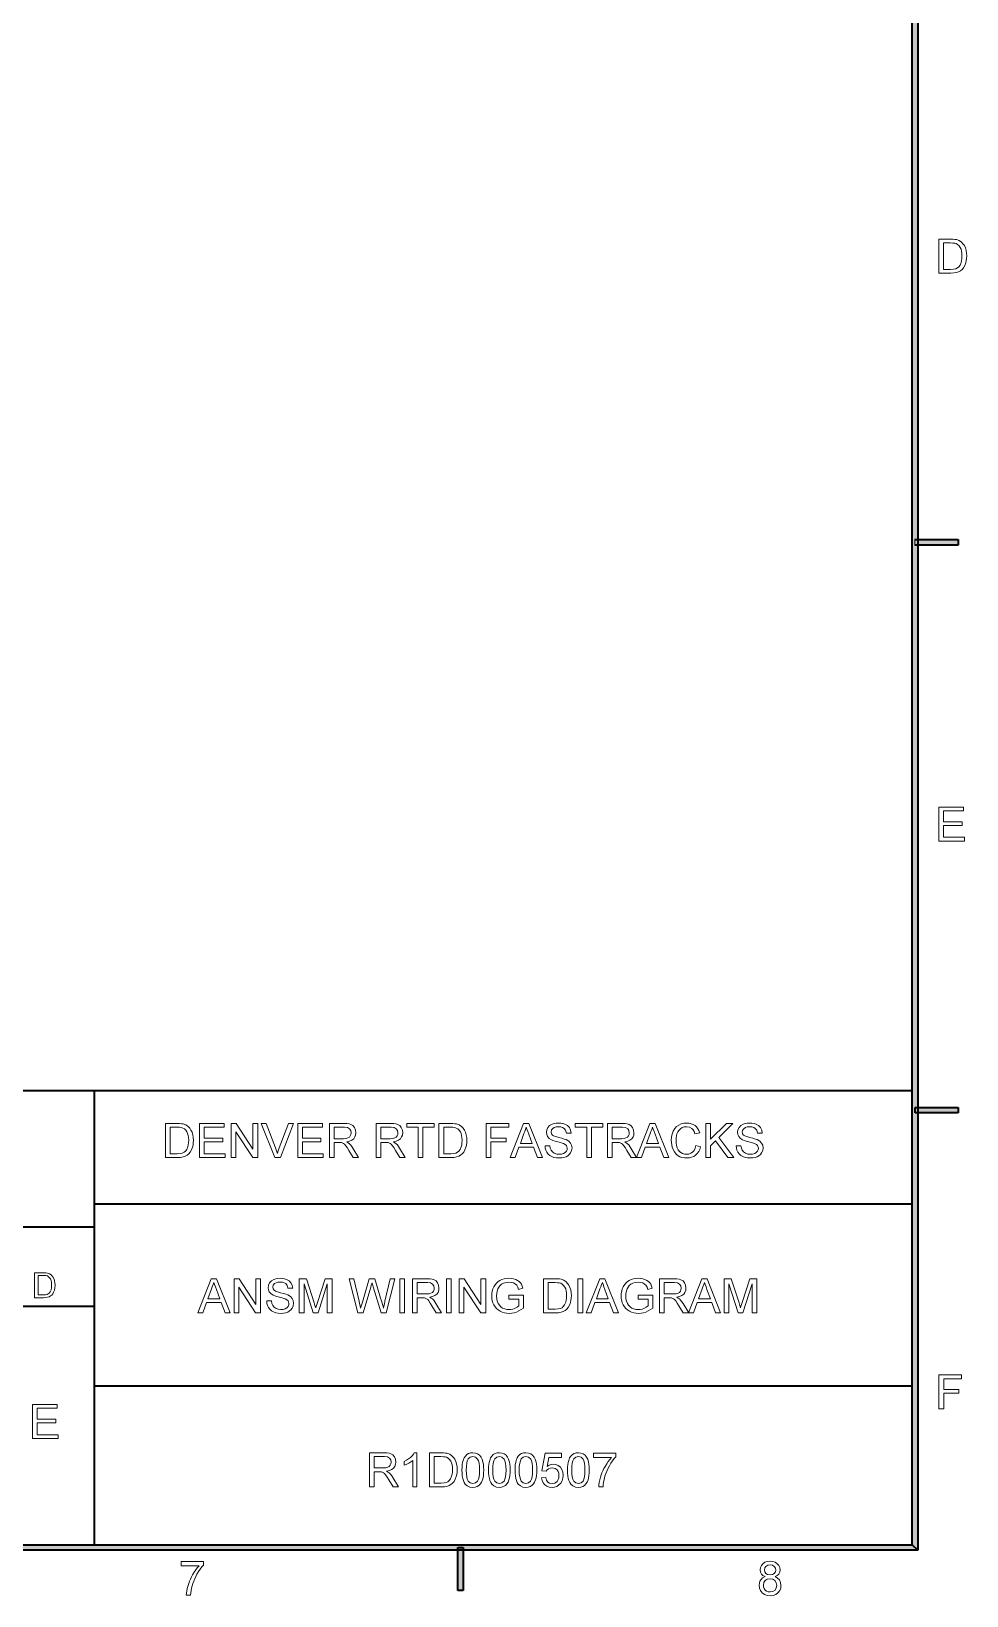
# Model space of a CAD drawing. Extents: x 23 to 417, y 3 to 294.
# Drawn here: x 332.2 to 414.6, y 5.8 to 143.5 of the extents above; entities that cross this region are included whole.
import ezdxf

# ---------------------------------------------------------------- set-up
doc = ezdxf.new("R2010")
doc.units = 0

msp = doc.modelspace()

# ---------------------------------------------------------------- linework, layer by layer
at = {"color": 7, "lineweight": 35}
for p, q in [((409.76, 10.24), (409.76, 286.76)), ((410.24, 287.24), (410.24, 9.76)), ((30.24, 50.24), (409.76, 50.24)), ((337.76, 10.24), (337.76, 50.24)), ((337.76, 40.24), (409.76, 40.24)), ((250.76, 38.24), (337.76, 38.24)), ((250.76, 31.24), (337.76, 31.24)), ((337.76, 24.24), (409.76, 24.24)), ((410.24, 9.76), (29.76, 9.76)), ((30.24, 10.24), (409.76, 10.24))]:
    msp.add_line(p, q, dxfattribs=at)
at = {"color": 7, "lineweight": 35, "ltscale": 0.095}
for p, q in [((410, 98.74), (413.8, 98.74)), ((413.8, 98.26), (410, 98.26)), ((410.01, 48.74), (413.81, 48.74)), ((413.81, 48.26), (410.01, 48.26)), ((369.76, 6.2), (369.76, 10)), ((370.24, 10), (370.24, 6.2))]:
    msp.add_line(p, q, dxfattribs=at)
at = {"color": 7, "lineweight": 13, "ltscale": 0.011875}
msp.add_line((410, 98.26), (410, 98.74), dxfattribs=at)
at = {"color": 7, "lineweight": 35, "ltscale": 0.011875}
for p, q in [((413.8, 98.74), (413.8, 98.26)), ((410.01, 48.26), (410.01, 48.74)), ((413.81, 48.74), (413.81, 48.26))]:
    msp.add_line(p, q, dxfattribs=at)
at = {"color": 7, "lineweight": 35, "ltscale": 0.011874}
for p, q in [((369.76, 10), (370.24, 10)), ((370.24, 6.2), (369.76, 6.2))]:
    msp.add_line(p, q, dxfattribs=at)
at = {"color": 7, "lineweight": 35, "ltscale": 0.016793}
for p, q in [((410.24, 9.76), (409.76, 10.24)), ((409.76, 10.24), (410.24, 9.76))]:
    msp.add_line(p, q, dxfattribs=at)
at = {"color": 7, "lineweight": 13}
for points in [[(412.1, 122.19), (412.1, 125.19), (413.12, 125.19), (413.34, 125.19), (413.51, 125.17), (413.65, 125.15), (413.89, 125.07), (414.09, 124.93), (414.23, 124.79), (414.35, 124.62), (414.44, 124.42), (414.51, 124.2), (414.54, 123.97), (414.56, 123.71), (414.55, 123.49), (414.52, 123.29), (414.48, 123.1), (414.39, 122.86), (414.28, 122.67), (414.15, 122.51), (414, 122.39), (413.84, 122.31), (413.65, 122.24), (413.43, 122.21), (413.17, 122.19)], [(412.52, 122.53), (413.14, 122.53), (413.39, 122.54), (413.59, 122.58), (413.74, 122.65), (413.85, 122.74), (413.97, 122.91), (414.06, 123.13), (414.11, 123.3), (414.13, 123.5), (414.14, 123.72), (414.13, 123.94), (414.1, 124.14), (414.06, 124.31), (413.99, 124.45), (413.88, 124.6), (413.76, 124.72), (413.63, 124.8), (413.5, 124.83), (413.34, 124.85), (413.13, 124.86), (412.52, 124.86)], [(412.1, 72.19), (412.1, 75.19), (414.27, 75.19), (414.27, 74.86), (412.52, 74.86), (412.52, 73.9), (414.15, 73.9), (414.15, 73.57), (412.52, 73.57), (412.52, 72.53), (414.35, 72.53), (414.35, 72.19)], [(344.01, 44.33), (344.01, 47.33), (345.04, 47.33), (345.25, 47.32), (345.43, 47.31), (345.57, 47.29), (345.8, 47.2), (346, 47.07), (346.15, 46.92), (346.26, 46.75), (346.36, 46.56), (346.42, 46.34), (346.46, 46.1), (346.47, 45.84), (346.46, 45.63), (346.44, 45.42), (346.39, 45.24), (346.3, 45), (346.19, 44.8), (346.06, 44.65), (345.92, 44.53), (345.76, 44.44), (345.56, 44.38), (345.34, 44.34), (345.09, 44.33)], [(344.43, 44.66), (345.05, 44.66), (345.31, 44.68), (345.5, 44.72), (345.65, 44.79), (345.77, 44.88), (345.89, 45.04), (345.98, 45.26), (346.02, 45.44), (346.05, 45.63), (346.06, 45.85), (346.05, 46.08), (346.02, 46.27), (345.97, 46.44), (345.91, 46.59), (345.8, 46.74), (345.68, 46.86), (345.54, 46.93), (345.42, 46.97), (345.25, 46.99), (345.04, 46.99), (344.43, 46.99)], [(347.01, 44.33), (347.01, 47.33), (349.18, 47.33), (349.18, 46.99), (347.43, 46.99), (347.43, 46.04), (349.06, 46.04), (349.06, 45.7), (347.43, 45.7), (347.43, 44.66), (349.26, 44.66), (349.26, 44.33)], [(349.81, 44.33), (349.81, 47.33), (350.25, 47.33), (351.72, 45.06), (351.72, 47.33), (352.14, 47.33), (352.14, 44.33), (351.7, 44.33), (350.22, 46.59), (350.22, 44.33)], [(353.65, 44.33), (352.44, 47.33), (352.89, 47.33), (353.7, 45.17), (353.77, 45), (353.82, 44.84), (353.87, 44.68), (353.92, 44.84), (353.97, 45.01), (354.03, 45.17), (354.85, 47.33), (355.29, 47.33), (354.13, 44.33)], [(355.66, 44.33), (355.66, 47.33), (357.83, 47.33), (357.83, 46.99), (356.08, 46.99), (356.08, 46.04), (357.7, 46.04), (357.7, 45.7), (356.08, 45.7), (356.08, 44.66), (357.91, 44.66), (357.91, 44.33)], [(358.45, 44.33), (358.45, 47.33), (359.76, 47.33), (360, 47.32), (360.19, 47.29), (360.34, 47.25), (360.52, 47.14), (360.66, 46.96), (360.75, 46.75), (360.78, 46.51), (360.76, 46.31), (360.7, 46.14), (360.59, 45.98), (360.43, 45.85), (360.23, 45.76), (359.97, 45.7), (360.11, 45.63), (360.21, 45.55), (360.32, 45.44), (360.42, 45.3), (360.52, 45.15), (361.02, 44.33), (360.54, 44.33), (360.16, 44.96), (360.01, 45.2), (359.89, 45.37), (359.78, 45.5), (359.69, 45.57), (359.52, 45.65), (359.31, 45.66), (358.87, 45.66), (358.87, 44.33)], [(358.87, 45.99), (359.68, 45.99), (359.91, 46.01), (360.08, 46.05), (360.21, 46.13), (360.29, 46.23), (360.35, 46.36), (360.37, 46.5), (360.33, 46.7), (360.22, 46.86), (360.04, 46.96), (359.78, 46.99), (358.87, 46.99)], [(362.56, 44.33), (362.56, 47.33), (363.87, 47.33), (364.11, 47.32), (364.3, 47.29), (364.46, 47.25), (364.64, 47.14), (364.78, 46.96), (364.87, 46.75), (364.9, 46.51), (364.87, 46.31), (364.81, 46.14), (364.7, 45.98), (364.54, 45.85), (364.34, 45.76), (364.09, 45.7), (364.22, 45.63), (364.32, 45.55), (364.43, 45.44), (364.53, 45.3), (364.63, 45.15), (365.13, 44.33), (364.65, 44.33), (364.27, 44.96), (364.12, 45.2), (364, 45.37), (363.9, 45.5), (363.8, 45.57), (363.63, 45.65), (363.42, 45.66), (362.98, 45.66), (362.98, 44.33)], [(362.98, 45.99), (363.8, 45.99), (364.03, 46.01), (364.2, 46.05), (364.32, 46.13), (364.41, 46.23), (364.46, 46.36), (364.48, 46.5), (364.44, 46.7), (364.34, 46.86), (364.15, 46.96), (363.89, 46.99), (362.98, 46.99)], [(366.26, 44.33), (366.26, 46.99), (365.26, 46.99), (365.26, 47.33), (367.67, 47.33), (367.67, 46.99), (366.67, 46.99), (366.67, 44.33)], [(368.09, 44.33), (368.09, 47.33), (369.11, 47.33), (369.33, 47.32), (369.5, 47.31), (369.64, 47.29), (369.88, 47.2), (370.08, 47.07), (370.22, 46.92), (370.34, 46.75), (370.43, 46.56), (370.5, 46.34), (370.54, 46.1), (370.55, 45.84), (370.54, 45.63), (370.51, 45.42), (370.47, 45.24), (370.38, 45), (370.27, 44.8), (370.14, 44.65), (370, 44.53), (369.83, 44.44), (369.64, 44.38), (369.42, 44.34), (369.16, 44.33)], [(368.51, 44.66), (369.13, 44.66), (369.39, 44.68), (369.58, 44.72), (369.73, 44.79), (369.84, 44.88), (369.96, 45.04), (370.06, 45.26), (370.1, 45.44), (370.12, 45.63), (370.13, 45.85), (370.12, 46.08), (370.09, 46.27), (370.05, 46.44), (369.98, 46.59), (369.88, 46.74), (369.75, 46.86), (369.62, 46.93), (369.49, 46.97), (369.33, 46.99), (369.12, 46.99), (368.51, 46.99)], [(372.26, 44.33), (372.26, 47.33), (374.26, 47.33), (374.26, 46.99), (372.67, 46.99), (372.67, 46.04), (374.01, 46.04), (374.01, 45.7), (372.67, 45.7), (372.67, 44.33)], [(374.36, 44.33), (375.55, 47.33), (376.01, 47.33), (377.2, 44.33), (376.76, 44.33), (376.42, 45.24), (375.14, 45.24), (374.8, 44.33)], [(375.26, 45.58), (376.3, 45.58), (376, 46.39), (375.91, 46.62), (375.84, 46.83), (375.78, 46.99), (375.71, 46.81), (375.64, 46.63), (375.57, 46.44)], [(377.43, 45.37), (377.85, 45.37), (377.89, 45.15), (377.96, 44.97), (378.08, 44.83), (378.25, 44.72), (378.46, 44.64), (378.69, 44.62), (378.89, 44.64), (379.06, 44.69), (379.21, 44.78), (379.31, 44.89), (379.37, 45.02), (379.39, 45.15), (379.31, 45.39), (379.21, 45.48), (379.06, 45.56), (378.95, 45.6), (378.78, 45.65), (378.56, 45.71), (378.32, 45.77), (378.13, 45.84), (378, 45.9), (377.8, 46.02), (377.66, 46.17), (377.58, 46.35), (377.56, 46.55), (377.59, 46.77), (377.68, 46.97), (377.84, 47.14), (378.06, 47.27), (378.23, 47.32), (378.41, 47.36), (378.6, 47.37), (378.82, 47.36), (379.01, 47.32), (379.19, 47.26), (379.41, 47.14), (379.58, 46.96), (379.68, 46.74), (379.72, 46.49), (379.31, 46.49), (379.24, 46.73), (379.11, 46.9), (378.98, 46.98), (378.82, 47.02), (378.62, 47.04), (378.41, 47.02), (378.25, 46.98), (378.13, 46.9), (378.01, 46.76), (377.97, 46.58), (378, 46.43), (378.08, 46.31), (378.19, 46.24), (378.38, 46.17), (378.64, 46.1), (378.92, 46.03), (379.13, 45.96), (379.28, 45.91), (379.52, 45.77), (379.68, 45.6), (379.77, 45.41), (379.81, 45.18), (379.77, 44.95), (379.67, 44.73), (379.57, 44.6), (379.43, 44.49), (379.28, 44.4), (379.1, 44.34), (378.91, 44.3), (378.7, 44.29), (378.45, 44.3), (378.22, 44.34), (378.02, 44.41), (377.85, 44.51), (377.71, 44.64), (377.59, 44.79), (377.51, 44.97), (377.45, 45.16)], [(381.1, 44.33), (381.1, 46.99), (380.1, 46.99), (380.1, 47.33), (382.51, 47.33), (382.51, 46.99), (381.51, 46.99), (381.51, 44.33)], [(382.93, 44.33), (382.93, 47.33), (384.24, 47.33), (384.48, 47.32), (384.67, 47.29), (384.83, 47.25), (385, 47.14), (385.14, 46.96), (385.23, 46.75), (385.26, 46.51), (385.24, 46.31), (385.18, 46.14), (385.07, 45.98), (384.91, 45.85), (384.71, 45.76), (384.45, 45.7), (384.59, 45.63), (384.69, 45.55), (384.8, 45.44), (384.9, 45.3), (385, 45.15), (385.5, 44.33), (385.02, 44.33), (384.64, 44.96), (384.49, 45.2), (384.37, 45.37), (384.26, 45.5), (384.17, 45.57), (384, 45.65), (383.79, 45.66), (383.35, 45.66), (383.35, 44.33)], [(383.35, 45.99), (384.16, 45.99), (384.39, 46.01), (384.56, 46.05), (384.69, 46.13), (384.77, 46.23), (384.83, 46.36), (384.85, 46.5), (384.81, 46.7), (384.71, 46.86), (384.52, 46.96), (384.26, 46.99), (383.35, 46.99)], [(385.48, 44.33), (386.67, 47.33), (387.13, 47.33), (388.32, 44.33), (387.88, 44.33), (387.54, 45.24), (386.25, 45.24), (385.92, 44.33)], [(386.38, 45.58), (387.42, 45.58), (387.12, 46.39), (387.03, 46.62), (386.96, 46.83), (386.9, 46.99), (386.83, 46.81), (386.76, 46.63), (386.69, 46.44)], [(390.72, 45.38), (391.13, 45.28), (391.06, 45.05), (390.96, 44.85), (390.84, 44.68), (390.69, 44.54), (390.53, 44.43), (390.34, 44.35), (390.14, 44.3), (389.92, 44.29), (389.7, 44.3), (389.49, 44.34), (389.31, 44.4), (389.15, 44.48), (388.97, 44.63), (388.82, 44.82), (388.7, 45.05), (388.64, 45.24), (388.59, 45.44), (388.56, 45.64), (388.55, 45.85), (388.56, 46.08), (388.59, 46.29), (388.65, 46.48), (388.72, 46.66), (388.85, 46.88), (389.02, 47.05), (389.21, 47.19), (389.43, 47.29), (389.66, 47.35), (389.91, 47.37), (390.12, 47.36), (390.31, 47.31), (390.48, 47.24), (390.64, 47.14), (390.77, 47.02), (390.89, 46.87), (390.98, 46.7), (391.05, 46.5), (390.63, 46.41), (390.56, 46.61), (390.46, 46.77), (390.35, 46.89), (390.14, 47), (389.89, 47.04), (389.69, 47.02), (389.51, 46.96), (389.36, 46.87), (389.23, 46.75), (389.13, 46.6), (389.05, 46.43), (389, 46.24), (388.98, 46.05), (388.97, 45.85), (388.98, 45.61), (389.01, 45.39), (389.07, 45.19), (389.16, 45.01), (389.26, 44.87), (389.4, 44.76), (389.55, 44.68), (389.71, 44.64), (389.88, 44.62), (390.08, 44.64), (390.26, 44.71), (390.42, 44.81), (390.55, 44.96), (390.65, 45.15)], [(391.59, 44.33), (391.59, 47.33), (392.01, 47.33), (392.01, 45.94), (393.4, 47.33), (393.97, 47.33), (392.73, 46.09), (394.05, 44.33), (393.54, 44.33), (392.44, 45.8), (392.01, 45.37), (392.01, 44.33)], [(394.26, 45.37), (394.67, 45.37), (394.72, 45.15), (394.79, 44.97), (394.91, 44.83), (395.08, 44.72), (395.28, 44.64), (395.51, 44.62), (395.71, 44.64), (395.89, 44.69), (396.03, 44.78), (396.14, 44.89), (396.2, 45.02), (396.22, 45.15), (396.14, 45.39), (396.04, 45.48), (395.88, 45.56), (395.78, 45.6), (395.61, 45.65), (395.38, 45.71), (395.15, 45.77), (394.96, 45.84), (394.82, 45.9), (394.63, 46.02), (394.49, 46.17), (394.41, 46.35), (394.38, 46.55), (394.41, 46.77), (394.51, 46.97), (394.67, 47.14), (394.88, 47.27), (395.05, 47.32), (395.24, 47.36), (395.43, 47.37), (395.64, 47.36), (395.84, 47.32), (396.01, 47.26), (396.24, 47.14), (396.4, 46.96), (396.51, 46.74), (396.55, 46.49), (396.13, 46.49), (396.07, 46.73), (395.94, 46.9), (395.81, 46.98), (395.65, 47.02), (395.45, 47.04), (395.24, 47.02), (395.08, 46.98), (394.95, 46.9), (394.84, 46.76), (394.8, 46.58), (394.83, 46.43), (394.91, 46.31), (395.02, 46.24), (395.21, 46.17), (395.47, 46.1), (395.74, 46.03), (395.96, 45.96), (396.11, 45.91), (396.34, 45.77), (396.5, 45.6), (396.6, 45.41), (396.63, 45.18), (396.6, 44.95), (396.5, 44.73), (396.39, 44.6), (396.26, 44.49), (396.1, 44.4), (395.93, 44.34), (395.74, 44.3), (395.53, 44.29), (395.27, 44.3), (395.05, 44.34), (394.85, 44.41), (394.68, 44.51), (394.54, 44.64), (394.42, 44.79), (394.33, 44.97), (394.28, 45.16)], [(332.5, 31.99), (332.5, 34.19), (333.25, 34.19), (333.47, 34.18), (333.63, 34.16), (333.81, 34.1), (333.95, 34), (334.11, 33.83), (334.21, 33.62), (334.26, 33.46), (334.29, 33.29), (334.3, 33.1), (334.28, 32.86), (334.24, 32.66), (334.17, 32.48), (334.09, 32.34), (334, 32.22), (333.89, 32.14), (333.77, 32.07), (333.63, 32.03), (333.47, 32), (333.28, 31.99)], [(332.8, 32.23), (333.26, 32.23), (333.45, 32.24), (333.59, 32.27), (333.78, 32.39), (333.87, 32.51), (333.94, 32.67), (333.98, 32.87), (333.99, 33.11), (333.98, 33.32), (333.94, 33.5), (333.88, 33.65), (333.76, 33.8), (333.62, 33.9), (333.47, 33.93), (333.25, 33.94), (332.8, 33.94)], [(346.86, 30.65), (348.05, 33.65), (348.51, 33.65), (349.7, 30.65), (349.26, 30.65), (348.92, 31.57), (347.63, 31.57), (347.3, 30.65)], [(347.76, 31.9), (348.8, 31.9), (348.5, 32.71), (348.41, 32.95), (348.34, 33.15), (348.28, 33.32), (348.21, 33.14), (348.14, 32.95), (348.07, 32.77)], [(350.05, 30.65), (350.05, 33.65), (350.49, 33.65), (351.97, 31.39), (351.97, 33.65), (352.39, 33.65), (352.39, 30.65), (351.95, 30.65), (350.47, 32.92), (350.47, 30.65)], [(352.93, 31.7), (353.34, 31.7), (353.39, 31.47), (353.46, 31.3), (353.58, 31.15), (353.75, 31.04), (353.95, 30.97), (354.18, 30.95), (354.38, 30.96), (354.56, 31.02), (354.7, 31.11), (354.81, 31.22), (354.87, 31.35), (354.89, 31.48), (354.81, 31.72), (354.71, 31.81), (354.56, 31.89), (354.45, 31.92), (354.28, 31.97), (354.05, 32.03), (353.82, 32.1), (353.63, 32.16), (353.49, 32.22), (353.3, 32.35), (353.16, 32.5), (353.08, 32.68), (353.05, 32.87), (353.09, 33.09), (353.18, 33.3), (353.34, 33.47), (353.55, 33.59), (353.72, 33.65), (353.91, 33.68), (354.1, 33.7), (354.31, 33.68), (354.51, 33.65), (354.68, 33.59), (354.91, 33.46), (355.07, 33.28), (355.18, 33.07), (355.22, 32.82), (354.8, 32.82), (354.74, 33.06), (354.61, 33.23), (354.48, 33.3), (354.32, 33.35), (354.12, 33.36), (353.91, 33.35), (353.75, 33.3), (353.62, 33.23), (353.51, 33.08), (353.47, 32.91), (353.5, 32.76), (353.58, 32.64), (353.69, 32.57), (353.88, 32.5), (354.14, 32.43), (354.41, 32.35), (354.63, 32.29), (354.78, 32.23), (355.01, 32.1), (355.18, 31.93), (355.27, 31.73), (355.3, 31.51), (355.27, 31.27), (355.17, 31.06), (355.06, 30.93), (354.93, 30.82), (354.78, 30.73), (354.6, 30.66), (354.41, 30.63), (354.2, 30.61), (353.94, 30.63), (353.72, 30.67), (353.52, 30.74), (353.35, 30.84), (353.21, 30.97), (353.09, 31.12), (353, 31.3), (352.95, 31.49)], [(355.8, 30.65), (355.8, 33.65), (356.42, 33.65), (357.1, 31.54), (357.18, 31.29), (357.24, 31.1), (357.28, 31.23), (357.33, 31.39), (357.39, 31.58), (358.07, 33.65), (358.68, 33.65), (358.68, 30.65), (358.26, 30.65), (358.26, 33.2), (357.45, 30.65), (357.03, 30.65), (356.22, 33.2), (356.22, 30.65)], [(360.95, 30.65), (360.18, 33.65), (360.61, 33.65), (361.06, 31.69), (361.11, 31.48), (361.15, 31.28), (361.2, 31.07), (361.28, 31.34), (361.33, 31.52), (361.36, 31.61), (361.96, 33.65), (362.44, 33.65), (362.88, 32.16), (362.96, 31.94), (363.03, 31.72), (363.09, 31.5), (363.15, 31.29), (363.2, 31.07), (363.24, 31.25), (363.29, 31.45), (363.34, 31.68), (363.79, 33.65), (364.22, 33.65), (363.45, 30.65), (363.02, 30.65), (362.3, 32.96), (362.23, 33.18), (362.2, 33.29), (362.13, 33.08), (362.09, 32.91), (361.42, 30.65)], [(364.64, 30.65), (364.64, 33.65), (365.05, 33.65), (365.05, 30.65)], [(365.76, 30.65), (365.76, 33.65), (367.07, 33.65), (367.31, 33.65), (367.5, 33.62), (367.66, 33.57), (367.84, 33.46), (367.98, 33.29), (368.06, 33.08), (368.09, 32.84), (368.07, 32.64), (368.01, 32.46), (367.9, 32.31), (367.74, 32.18), (367.54, 32.09), (367.29, 32.03), (367.42, 31.95), (367.52, 31.88), (367.63, 31.76), (367.73, 31.63), (367.83, 31.48), (368.33, 30.65), (367.85, 30.65), (367.47, 31.28), (367.32, 31.52), (367.2, 31.7), (367.1, 31.82), (367, 31.9), (366.83, 31.97), (366.62, 31.99), (366.18, 31.99), (366.18, 30.65)], [(366.18, 32.32), (367, 32.32), (367.23, 32.34), (367.39, 32.38), (367.52, 32.45), (367.61, 32.56), (367.66, 32.69), (367.68, 32.83), (367.64, 33.03), (367.54, 33.18), (367.35, 33.29), (367.09, 33.32), (366.18, 33.32)], [(368.75, 30.65), (368.75, 33.65), (369.17, 33.65), (369.17, 30.65)], [(369.87, 30.65), (369.87, 33.65), (370.31, 33.65), (371.79, 31.39), (371.79, 33.65), (372.21, 33.65), (372.21, 30.65), (371.77, 30.65), (370.29, 32.92), (370.29, 30.65)], [(374.25, 31.86), (374.25, 32.2), (375.54, 32.2), (375.54, 31.08), (375.34, 30.94), (375.14, 30.82), (374.93, 30.73), (374.72, 30.67), (374.51, 30.63), (374.29, 30.61), (374.07, 30.62), (373.87, 30.66), (373.67, 30.72), (373.48, 30.8), (373.31, 30.91), (373.16, 31.03), (373.04, 31.18), (372.93, 31.35), (372.85, 31.53), (372.79, 31.72), (372.76, 31.93), (372.75, 32.14), (372.76, 32.35), (372.79, 32.56), (372.85, 32.76), (372.93, 32.95), (373.03, 33.13), (373.16, 33.28), (373.3, 33.41), (373.46, 33.51), (373.64, 33.59), (373.83, 33.65), (374.04, 33.68), (374.26, 33.7), (374.47, 33.68), (374.67, 33.65), (374.85, 33.59), (375.01, 33.51), (375.15, 33.42), (375.26, 33.3), (375.36, 33.17), (375.43, 33.01), (375.49, 32.82), (375.11, 32.72), (375.03, 32.92), (374.94, 33.08), (374.82, 33.19), (374.66, 33.29), (374.46, 33.34), (374.25, 33.36), (374, 33.34), (373.78, 33.28), (373.61, 33.18), (373.47, 33.06), (373.36, 32.92), (373.28, 32.76), (373.22, 32.57), (373.18, 32.37), (373.17, 32.16), (373.18, 31.9), (373.23, 31.68), (373.3, 31.48), (373.41, 31.32), (373.54, 31.18), (373.7, 31.08), (373.88, 31), (374.06, 30.96), (374.26, 30.95), (374.42, 30.96), (374.59, 30.99), (374.75, 31.05), (374.97, 31.16), (375.12, 31.27), (375.12, 31.86)], [(377.29, 30.65), (377.29, 33.65), (378.31, 33.65), (378.53, 33.65), (378.7, 33.64), (378.84, 33.61), (379.08, 33.53), (379.28, 33.4), (379.42, 33.25), (379.54, 33.08), (379.63, 32.88), (379.7, 32.67), (379.74, 32.43), (379.75, 32.17), (379.74, 31.95), (379.71, 31.75), (379.67, 31.57), (379.58, 31.32), (379.47, 31.13), (379.34, 30.97), (379.2, 30.86), (379.03, 30.77), (378.84, 30.71), (378.62, 30.67), (378.36, 30.65)], [(377.71, 30.99), (378.33, 30.99), (378.59, 31), (378.78, 31.04), (378.93, 31.11), (379.04, 31.2), (379.16, 31.37), (379.26, 31.59), (379.3, 31.76), (379.32, 31.96), (379.33, 32.18), (379.32, 32.4), (379.29, 32.6), (379.25, 32.77), (379.18, 32.91), (379.07, 33.07), (378.95, 33.18), (378.82, 33.26), (378.69, 33.29), (378.53, 33.31), (378.32, 33.32), (377.71, 33.32)], [(380.33, 30.65), (380.33, 33.65), (380.75, 33.65), (380.75, 30.65)], [(381.06, 30.65), (382.25, 33.65), (382.71, 33.65), (383.9, 30.65), (383.46, 30.65), (383.12, 31.57), (381.83, 31.57), (381.5, 30.65)], [(381.96, 31.9), (383, 31.9), (382.7, 32.71), (382.61, 32.95), (382.54, 33.15), (382.48, 33.32), (382.41, 33.14), (382.34, 32.95), (382.27, 32.77)], [(385.63, 31.86), (385.63, 32.2), (386.92, 32.2), (386.92, 31.08), (386.72, 30.94), (386.52, 30.82), (386.31, 30.73), (386.1, 30.67), (385.89, 30.63), (385.67, 30.61), (385.45, 30.62), (385.25, 30.66), (385.05, 30.72), (384.86, 30.8), (384.69, 30.91), (384.54, 31.03), (384.42, 31.18), (384.32, 31.35), (384.23, 31.53), (384.18, 31.72), (384.14, 31.93), (384.13, 32.14), (384.14, 32.35), (384.18, 32.56), (384.23, 32.76), (384.31, 32.95), (384.42, 33.13), (384.54, 33.28), (384.68, 33.41), (384.84, 33.51), (385.02, 33.59), (385.22, 33.65), (385.42, 33.68), (385.64, 33.7), (385.85, 33.68), (386.05, 33.65), (386.23, 33.59), (386.39, 33.51), (386.53, 33.42), (386.65, 33.3), (386.74, 33.17), (386.81, 33.01), (386.87, 32.82), (386.49, 32.72), (386.42, 32.92), (386.32, 33.08), (386.2, 33.19), (386.04, 33.29), (385.85, 33.34), (385.63, 33.36), (385.38, 33.34), (385.17, 33.28), (384.99, 33.18), (384.85, 33.06), (384.74, 32.92), (384.66, 32.76), (384.6, 32.57), (384.56, 32.37), (384.55, 32.16), (384.56, 31.9), (384.61, 31.68), (384.68, 31.48), (384.79, 31.32), (384.92, 31.18), (385.08, 31.08), (385.26, 31), (385.44, 30.96), (385.64, 30.95), (385.81, 30.96), (385.97, 30.99), (386.14, 31.05), (386.35, 31.16), (386.51, 31.27), (386.51, 31.86)], [(387.51, 30.65), (387.51, 33.65), (388.82, 33.65), (389.05, 33.65), (389.25, 33.62), (389.4, 33.57), (389.58, 33.46), (389.72, 33.29), (389.81, 33.08), (389.84, 32.84), (389.82, 32.64), (389.75, 32.46), (389.64, 32.31), (389.48, 32.18), (389.28, 32.09), (389.03, 32.03), (389.16, 31.95), (389.26, 31.88), (389.37, 31.76), (389.48, 31.63), (389.58, 31.48), (390.08, 30.65), (389.6, 30.65), (389.22, 31.28), (389.06, 31.52), (388.94, 31.7), (388.84, 31.82), (388.75, 31.9), (388.57, 31.97), (388.36, 31.99), (387.92, 31.99), (387.92, 30.65)], [(387.92, 32.32), (388.74, 32.32), (388.97, 32.34), (389.14, 32.38), (389.26, 32.45), (389.35, 32.56), (389.4, 32.69), (389.42, 32.83), (389.39, 33.03), (389.28, 33.18), (389.1, 33.29), (388.83, 33.32), (387.92, 33.32)], [(390.05, 30.65), (391.24, 33.65), (391.7, 33.65), (392.89, 30.65), (392.45, 30.65), (392.11, 31.57), (390.83, 31.57), (390.49, 30.65)], [(390.95, 31.9), (391.99, 31.9), (391.69, 32.71), (391.61, 32.95), (391.53, 33.15), (391.47, 33.32), (391.4, 33.14), (391.34, 32.95), (391.27, 32.77)], [(393.21, 30.65), (393.21, 33.65), (393.83, 33.65), (394.51, 31.54), (394.59, 31.29), (394.64, 31.1), (394.68, 31.23), (394.73, 31.39), (394.79, 31.58), (395.47, 33.65), (396.08, 33.65), (396.08, 30.65), (395.67, 30.65), (395.67, 33.2), (394.85, 30.65), (394.43, 30.65), (393.62, 33.2), (393.62, 30.65)], [(412.11, 22.19), (412.11, 25.19), (414.11, 25.19), (414.11, 24.86), (412.53, 24.86), (412.53, 23.9), (413.86, 23.9), (413.86, 23.57), (412.53, 23.57), (412.53, 22.19)], [(332.31, 19.58), (332.31, 22.58), (334.47, 22.58), (334.47, 22.25), (332.72, 22.25), (332.72, 21.29), (334.35, 21.29), (334.35, 20.96), (332.72, 20.96), (332.72, 19.92), (334.56, 19.92), (334.56, 19.58)], [(361.97, 15.33), (361.97, 18.33), (363.28, 18.33), (363.51, 18.32), (363.71, 18.3), (363.86, 18.25), (364.04, 18.14), (364.18, 17.97), (364.27, 17.76), (364.3, 17.52), (364.28, 17.32), (364.21, 17.14), (364.1, 16.99), (363.95, 16.86), (363.74, 16.77), (363.49, 16.71), (363.62, 16.63), (363.72, 16.56), (363.83, 16.44), (363.94, 16.31), (364.04, 16.16), (364.54, 15.33), (364.06, 15.33), (363.68, 15.96), (363.52, 16.2), (363.4, 16.38), (363.3, 16.5), (363.21, 16.58), (363.04, 16.65), (362.82, 16.67), (362.38, 16.67), (362.38, 15.33)], [(362.38, 17), (363.2, 17), (363.43, 17.01), (363.6, 17.06), (363.72, 17.13), (363.81, 17.24), (363.87, 17.37), (363.88, 17.51), (363.85, 17.71), (363.74, 17.86), (363.56, 17.97), (363.29, 18), (362.38, 18)], [(366.16, 15.33), (365.79, 15.33), (365.79, 17.67), (365.63, 17.55), (365.43, 17.42), (365.22, 17.31), (365.04, 17.23), (365.04, 17.58), (365.24, 17.69), (365.42, 17.8), (365.59, 17.93), (365.73, 18.07), (365.84, 18.2), (365.92, 18.33), (366.16, 18.33)], [(367.25, 15.33), (367.25, 18.33), (368.27, 18.33), (368.48, 18.33), (368.66, 18.31), (368.8, 18.29), (369.04, 18.21), (369.23, 18.08), (369.38, 17.93), (369.5, 17.76), (369.59, 17.56), (369.65, 17.35), (369.69, 17.11), (369.7, 16.85), (369.69, 16.63), (369.67, 16.43), (369.62, 16.24), (369.53, 16), (369.42, 15.81), (369.29, 15.65), (369.15, 15.54), (368.99, 15.45), (368.8, 15.38), (368.57, 15.35), (368.32, 15.33)], [(367.66, 15.67), (368.28, 15.67), (368.54, 15.68), (368.74, 15.72), (368.88, 15.79), (369, 15.88), (369.12, 16.05), (369.21, 16.27), (369.25, 16.44), (369.28, 16.64), (369.29, 16.86), (369.28, 17.08), (369.25, 17.28), (369.2, 17.45), (369.14, 17.59), (369.03, 17.75), (368.91, 17.86), (368.77, 17.94), (368.65, 17.97), (368.48, 17.99), (368.27, 18), (367.66, 18)], [(370.12, 16.81), (370.13, 17.06), (370.15, 17.29), (370.18, 17.49), (370.23, 17.67), (370.31, 17.88), (370.42, 18.04), (370.55, 18.17), (370.7, 18.26), (370.88, 18.32), (371.08, 18.33), (371.3, 18.31), (371.5, 18.24), (371.67, 18.12), (371.8, 17.96), (371.89, 17.76), (371.97, 17.52), (372.01, 17.32), (372.03, 17.09), (372.04, 16.81), (372.03, 16.56), (372.01, 16.34), (371.98, 16.13), (371.93, 15.96), (371.85, 15.75), (371.74, 15.59), (371.61, 15.46), (371.46, 15.37), (371.28, 15.31), (371.08, 15.29), (370.82, 15.32), (370.59, 15.42), (370.41, 15.58), (370.32, 15.72), (370.25, 15.89), (370.19, 16.08), (370.15, 16.3), (370.13, 16.54)], [(370.5, 16.81), (370.51, 16.48), (370.54, 16.21), (370.59, 16), (370.66, 15.85), (370.85, 15.68), (371.08, 15.63), (371.31, 15.68), (371.49, 15.85), (371.57, 16), (371.62, 16.21), (371.65, 16.48), (371.66, 16.81), (371.65, 17.14), (371.62, 17.41), (371.57, 17.62), (371.5, 17.76), (371.31, 17.94), (371.07, 18), (370.85, 17.95), (370.67, 17.79), (370.59, 17.63), (370.54, 17.42), (370.51, 17.14)], [(372.45, 16.81), (372.46, 17.06), (372.48, 17.29), (372.51, 17.49), (372.56, 17.67), (372.64, 17.88), (372.75, 18.04), (372.88, 18.17), (373.03, 18.26), (373.21, 18.32), (373.41, 18.33), (373.64, 18.31), (373.84, 18.24), (374.01, 18.12), (374.13, 17.96), (374.23, 17.76), (374.3, 17.52), (374.34, 17.32), (374.36, 17.09), (374.37, 16.81), (374.36, 16.56), (374.34, 16.34), (374.31, 16.13), (374.26, 15.96), (374.18, 15.75), (374.08, 15.59), (373.95, 15.46), (373.79, 15.37), (373.61, 15.31), (373.41, 15.29), (373.15, 15.32), (372.93, 15.42), (372.74, 15.58), (372.66, 15.72), (372.58, 15.89), (372.53, 16.08), (372.49, 16.3), (372.46, 16.54)], [(372.83, 16.81), (372.84, 16.48), (372.87, 16.21), (372.92, 16), (373, 15.85), (373.18, 15.68), (373.41, 15.63), (373.64, 15.68), (373.83, 15.85), (373.9, 16), (373.95, 16.21), (373.98, 16.48), (374, 16.81), (373.98, 17.14), (373.95, 17.41), (373.9, 17.62), (373.83, 17.76), (373.64, 17.94), (373.41, 18), (373.18, 17.95), (373, 17.79), (372.93, 17.63), (372.87, 17.42), (372.84, 17.14)], [(374.79, 16.81), (374.79, 17.06), (374.81, 17.29), (374.85, 17.49), (374.89, 17.67), (374.98, 17.88), (375.08, 18.04), (375.21, 18.17), (375.37, 18.26), (375.54, 18.32), (375.75, 18.33), (375.97, 18.31), (376.17, 18.24), (376.34, 18.12), (376.47, 17.96), (376.56, 17.76), (376.64, 17.52), (376.67, 17.32), (376.7, 17.09), (376.7, 16.81), (376.7, 16.56), (376.68, 16.34), (376.64, 16.13), (376.6, 15.96), (376.51, 15.75), (376.41, 15.59), (376.28, 15.46), (376.13, 15.37), (375.95, 15.31), (375.75, 15.29), (375.48, 15.32), (375.26, 15.42), (375.08, 15.58), (374.99, 15.72), (374.92, 15.89), (374.86, 16.08), (374.82, 16.3), (374.79, 16.54)], [(375.16, 16.81), (375.17, 16.48), (375.2, 16.21), (375.26, 16), (375.33, 15.85), (375.52, 15.68), (375.75, 15.63), (375.97, 15.68), (376.16, 15.85), (376.23, 16), (376.29, 16.21), (376.32, 16.48), (376.33, 16.81), (376.32, 17.14), (376.29, 17.41), (376.24, 17.62), (376.17, 17.76), (375.98, 17.94), (375.74, 18), (375.52, 17.95), (375.34, 17.79), (375.26, 17.63), (375.21, 17.42), (375.17, 17.14)], [(377.12, 16.13), (377.5, 16.17), (377.56, 15.93), (377.68, 15.76), (377.84, 15.66), (378.05, 15.63), (378.31, 15.67), (378.5, 15.82), (378.59, 15.97), (378.64, 16.14), (378.66, 16.34), (378.64, 16.53), (378.59, 16.69), (378.51, 16.82), (378.32, 16.96), (378.05, 17), (377.88, 16.98), (377.74, 16.92), (377.63, 16.83), (377.54, 16.71), (377.16, 16.75), (377.45, 18.29), (378.87, 18.29), (378.87, 17.92), (377.76, 17.92), (377.62, 17.14), (377.79, 17.25), (377.97, 17.31), (378.16, 17.33), (378.39, 17.3), (378.6, 17.21), (378.78, 17.06), (378.92, 16.86), (379.01, 16.63), (379.04, 16.36), (379.01, 16.1), (378.94, 15.87), (378.81, 15.66), (378.66, 15.5), (378.48, 15.38), (378.28, 15.32), (378.05, 15.29), (377.8, 15.32), (377.59, 15.39), (377.41, 15.52), (377.26, 15.69), (377.17, 15.89)], [(379.41, 16.81), (379.42, 17.06), (379.44, 17.29), (379.47, 17.49), (379.52, 17.67), (379.6, 17.88), (379.71, 18.04), (379.84, 18.17), (379.99, 18.26), (380.17, 18.32), (380.37, 18.33), (380.59, 18.31), (380.8, 18.24), (380.96, 18.12), (381.09, 17.96), (381.19, 17.76), (381.26, 17.52), (381.3, 17.32), (381.32, 17.09), (381.33, 16.81), (381.32, 16.56), (381.3, 16.34), (381.27, 16.13), (381.22, 15.96), (381.14, 15.75), (381.03, 15.59), (380.9, 15.46), (380.75, 15.37), (380.57, 15.31), (380.37, 15.29), (380.11, 15.32), (379.88, 15.42), (379.7, 15.58), (379.61, 15.72), (379.54, 15.89), (379.48, 16.08), (379.44, 16.3), (379.42, 16.54)], [(379.79, 16.81), (379.8, 16.48), (379.83, 16.21), (379.88, 16), (379.96, 15.85), (380.14, 15.68), (380.37, 15.63), (380.6, 15.68), (380.79, 15.85), (380.86, 16), (380.91, 16.21), (380.94, 16.48), (380.95, 16.81), (380.94, 17.14), (380.91, 17.41), (380.86, 17.62), (380.79, 17.76), (380.6, 17.94), (380.37, 18), (380.14, 17.95), (379.96, 17.79), (379.89, 17.63), (379.83, 17.42), (379.8, 17.14)], [(381.7, 17.92), (381.7, 18.29), (383.66, 18.29), (383.66, 17.99), (383.52, 17.82), (383.38, 17.63), (383.24, 17.42), (383.1, 17.18), (383, 16.98), (382.9, 16.78), (382.82, 16.57), (382.74, 16.36), (382.68, 16.15), (382.63, 15.96), (382.59, 15.76), (382.56, 15.55), (382.54, 15.33), (382.16, 15.33), (382.17, 15.52), (382.2, 15.72), (382.25, 15.94), (382.31, 16.18), (382.37, 16.38), (382.44, 16.57), (382.53, 16.76), (382.62, 16.95), (382.72, 17.14), (382.86, 17.36), (383, 17.56), (383.14, 17.75), (383.29, 17.92)], [(345.39, 8.38), (345.39, 8.75), (347.35, 8.75), (347.35, 8.45), (347.21, 8.28), (347.07, 8.09), (346.93, 7.88), (346.79, 7.64), (346.68, 7.44), (346.59, 7.23), (346.5, 7.03), (346.43, 6.82), (346.36, 6.61), (346.31, 6.42), (346.27, 6.22), (346.24, 6.01), (346.22, 5.79), (345.85, 5.79), (345.86, 5.98), (345.89, 6.18), (345.93, 6.4), (346, 6.64), (346.06, 6.84), (346.13, 7.03), (346.21, 7.22), (346.3, 7.41), (346.41, 7.6), (346.54, 7.82), (346.68, 8.02), (346.82, 8.21), (346.97, 8.38)], [(396.82, 7.43), (396.62, 7.53), (396.48, 7.66), (396.4, 7.83), (396.37, 8.03), (396.4, 8.23), (396.48, 8.41), (396.61, 8.57), (396.78, 8.69), (397, 8.77), (397.24, 8.79), (397.49, 8.77), (397.7, 8.69), (397.88, 8.57), (398.01, 8.41), (398.09, 8.22), (398.12, 8.02), (398.09, 7.83), (398.01, 7.66), (397.87, 7.53), (397.68, 7.43), (397.91, 7.31), (398.07, 7.14), (398.17, 6.92), (398.2, 6.66), (398.18, 6.42), (398.09, 6.2), (397.94, 6.01), (397.75, 5.87), (397.51, 5.78), (397.25, 5.75), (396.98, 5.78), (396.75, 5.87), (396.55, 6.01), (396.41, 6.2), (396.32, 6.42), (396.29, 6.67), (396.3, 6.85), (396.35, 7.02), (396.43, 7.16), (396.59, 7.32)], [(396.75, 8.03), (396.78, 7.85), (396.88, 7.71), (397.03, 7.62), (397.25, 7.58), (397.46, 7.62), (397.62, 7.71), (397.71, 7.85), (397.75, 8.01), (397.71, 8.19), (397.61, 8.33), (397.46, 8.43), (397.25, 8.46), (397.04, 8.43), (396.88, 8.33), (396.78, 8.2)], [(396.66, 6.67), (396.68, 6.52), (396.72, 6.38), (396.81, 6.25), (396.94, 6.16), (397.09, 6.1), (397.25, 6.08), (397.49, 6.12), (397.68, 6.25), (397.79, 6.43), (397.83, 6.66), (397.79, 6.89), (397.67, 7.08), (397.48, 7.21), (397.24, 7.25), (397, 7.21), (396.82, 7.09), (396.7, 6.9)]]:
    msp.add_lwpolyline(points, close=True, dxfattribs=at)
at = {"color": 7, "lineweight": 5}
for points in [[(410.24, 9.76), (409.76, 10.24), (410.24, 287.24), (409.76, 286.76)], [(413.8, 98.26), (413.8, 98.74), (410, 98.26), (410, 98.74)], [(413.81, 48.26), (413.81, 48.74), (410.01, 48.26), (410.01, 48.74)], [(29.76, 9.76), (30.24, 10.24), (410.24, 9.76), (409.76, 10.24)], [(369.76, 6.2), (370.24, 6.2), (369.76, 10), (370.24, 10)]]:
    msp.add_solid(points, dxfattribs=at)

doc.saveas('drawing.dxf')
